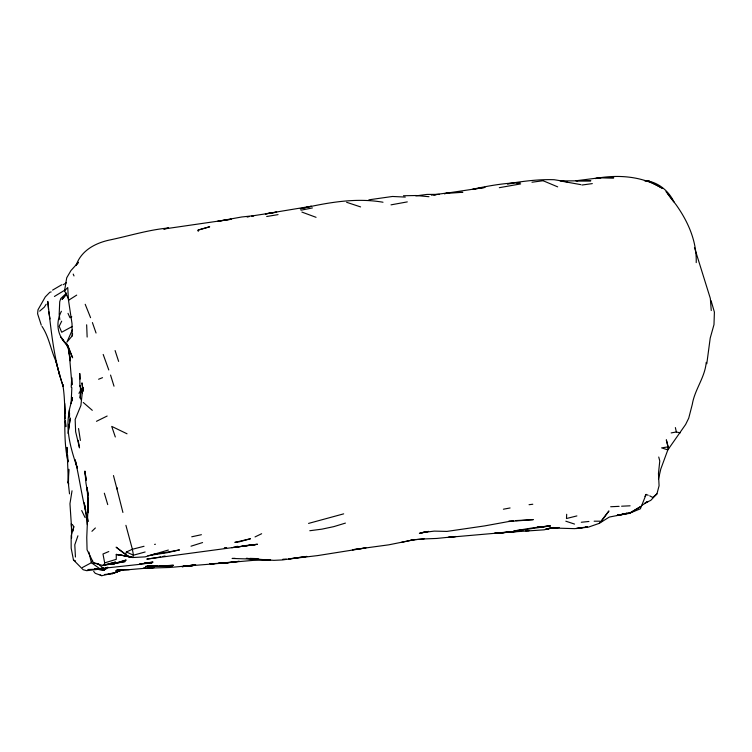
<?xml version="1.0" encoding="UTF-8"?>
<svg xmlns="http://www.w3.org/2000/svg" width="752" height="752" viewBox="0 0 752 752"><rect width="100%" height="100%" fill="white"/><g stroke="black" fill="none" stroke-linecap="round" stroke-linejoin="round"><path stroke-width="1.13" d="M88.275 512.77L88.313 499.901L87.138 487.7M69.494 416.505L69.551 413.233M88.454 521.409C82.363 501.236 79.975 480.246 75.144 459.81L77.296 468.092C71.055 449.367 64.963 429.824 69.607 409.962M68.77 484.081L68.197 481.816L68.423 483.386L68.752 469.276L68.197 481.816L69.513 493.857M72.324 400.891L72.474 397.432L69.109 410.733L69.203 417.492M566.688 514.283L566.482 518.513L576.897 515.919M71.214 387.195L71.731 377.654L71.976 384.836L69.043 351.184L70.397 360.81L68.357 348.966L65.744 342.903M81.489 400.205L80.135 397.883L80.539 385.767M71.854 387.609L71.111 403.589M706.795 363.742L710.226 338.033L713.986 324.62L714.4 312.118L711.063 300.621M80.135 397.883L80.831 392.459M122.914 512.45L116.974 489.026L117.152 487.7M68.498 430.106L70.312 417.999L68.009 433.415M72.023 490.783L69.964 503.727L71.534 527.396L71.421 523.486L71.6 538.065M68.911 299.766L64.559 290.798L66.712 277.817L70.97 270.523L78.481 262.251L76.131 265.287C81.413 250.049 96.106 242.642 110.976 239.728C130.162 235.63 148.999 229.727 168.627 227.969L164.096 228.975M72.925 531.232L73.799 526.673L72.333 524.417M72.483 329.536L66.909 342.141L72.192 335.909L72.624 333.794M658.489 479.015L660.801 468.994L667.832 449.893L685.627 424.485L688.719 418.187L692.319 404.256C694.754 389.414 704.981 377.495 706.222 362.351M644.774 503.135L650.753 500.381L656.928 493.914L659.081 485.745L658.461 473.516L659.777 460.995L658.743 457.019M61.401 311.253C54.915 323.689 57.801 336.915 67.868 345.892M87.1 487.681L88.313 507.036L88.191 511.557L88.313 499.901L86.762 537.511L87.063 549.815L93.474 562.891L102.516 565.391L103.964 565.401L104.669 562.872L102.986 553.998L108.786 551.545M73.799 526.673L71.149 535.781L71.167 548.17L73.461 559.949L83.171 569.734L86.687 570.674L98.897 569.264M144.036 546.281L132.38 549.261L126.374 551.996L125.556 554.619L116.109 547.174L128.338 556.273L132.69 557.533L145.117 556.875L168.354 550.032M132.69 557.533L133.452 555.192L132.38 549.261L125.913 525.328M77.926 535.8L74.796 544.796L75.435 557.016M648.205 495.267L646.118 494.421L640.394 508.803L629.133 513.428L617.101 515.44L627.093 513.193L616.659 515.543M61.702 321.16L59.173 326.312L61.702 332.243L72.38 326.406M644.943 496.414L646.118 494.421M46.154 304.25L44.321 307.145L39.649 311.14M92.628 560.766L91.387 562.703L82.382 567.534M601.102 521.728L608.951 510.946L599.278 523.354L588.449 527.124L576.248 528.534L587.5 526.823L585.235 527.18M78.894 393.296L81.113 390.297M66.496 294.07L62.031 299.409L66.336 294.286M64.559 290.798L67.746 287.527L68.423 299.747L72.013 323.567L72.192 335.909M91.923 531.307L95.372 527.97M66.524 293.083L60.771 298.563L59.728 301.712L59.182 314.251L59.831 319.713M656.928 493.914L652.774 497.439L649.719 495.85M63.149 284.754L66.373 282.818M68.517 300.302L76.704 295.104M54.407 296.457L64.634 290.253M599.278 523.354L609.299 517.056L619.874 515.007M52.584 290.122L61.702 284.764M641.371 505.635L647.998 501.575L645.94 502.374M71.778 316.855L69.992 317.739L68 313.358M96.482 421.308L107.16 416.025M255.031 536.928L261.64 533.723M87.796 569.518L100.289 569.067L103.644 568.202M104.603 574.5L112.405 573.691L122.679 569.602M112.405 573.691L122.905 569.527L113.665 573.062L101.811 575.684L95.241 573.315L93.652 571.341M98.587 379.234L102.535 377.683M123.187 569.555L113.665 573.062L109.162 573.691M191.017 546.196L202.579 542.559M104.669 562.872L116.259 559.338L116.269 554.421L130.387 556.753L116.269 554.421L129.523 556.593M345.422 523.101L333.832 526.626L321.95 529.145L309.796 530.724M209.573 226.7L197.898 230.215L198.274 231.221L198.34 229.952L209.648 226.869M103.964 565.401L115.611 562.073L102.516 565.391L114.633 563.68L126.186 560.043L113.214 563.784L109.839 564M145.136 551.987L133.452 555.192L126.374 551.996M308.555 523.411L343.673 513.851M51.174 291.917L49.829 292.265L45.289 296.899L37.995 309.786L37.6 313.772L41.285 325.165M300.33 208.765C327.261 202.673 355.423 197.447 383.012 202.232M424.739 532.04L419.39 533.347L428.574 531.41L421.054 532.801L434.252 531.109L446.961 531.41L484.655 525.902L508.615 521.54L533.3 519.641L515.919 520.572M553.801 527.528L544.147 529.822L494.647 533.177L520.694 530.987L508.014 532.463M300.396 208.802L311.366 206.236L265.409 213.841M238.581 541.534L250.491 538.742L238.816 541.957L234.85 542.371L237.651 541.741M247.145 217.065L249.297 216.576M163.757 229.022L231.184 219.246L217.713 221.295L241.693 216.99L253.922 215.664L251.723 216.134M553.848 527.481L545.444 529.323L554.102 527.519M448.747 192.841L462.677 192.362L448.747 192.841L485.012 187.408L473.788 189.1M401.211 542.427L412.735 539.936M618.52 515.336L630.383 512.779L640.789 506.463L629.133 513.428L630.383 512.779L617.101 515.44M191.732 536.787L201.404 534.71M120.057 569.725L115.846 570.618L129.429 569.574L117.002 569.612L129.617 569.602L154.245 567.516L147.674 567.976M431.366 195.144L450.11 192.55L444.582 193.678M444.413 193.725L446.585 193.283M472.623 189.222C488.264 185.97 504.047 182.915 520.074 182.792L516.643 183.093M151.284 554.844L156.82 553.735M300.941 210.212L312.409 207.928M157.516 557.505L160.768 556.856M162.93 556.433L165.102 556.001M595.34 178.525C617.514 174.314 642.058 176.062 661.647 187.962L662.644 188.244M391.002 204.854L407.302 201.893M503.408 509.207L510.091 507.967M535.471 527.443L513.851 530.931L526.043 529.474M527.067 529.286L550.248 525.949L537.539 527.237L550.248 525.949M548.847 528.374L546.723 528.75L559.187 527.49M550.972 527.989L553.096 527.613M520.657 183.911L499.328 187.68M595.528 178.572L601.092 177.575L613.792 177.82L599.682 177.707L601.092 177.575L576.765 180.668L590.865 180.771L560.108 180.922L580.817 184.635M671.169 432.917L676.368 431.977L680.203 432.879M252.531 215.852L276.689 212.149L265.484 213.925M511.228 531.871L448.286 537.36L455.853 536.496M154.574 544.392L155.438 544.241M523.251 529.831L509.856 532.115L496.95 533.224L504.15 532.679M266.687 216.51L278.052 214.63M147.909 555.672L167.658 552.607L179.493 549.919L159.603 553.528M115.112 563.192L125.18 561.547L113.214 563.784L108.899 563.915M96.97 569.17L103.626 568.089M105.844 567.732L108.062 567.365L105.816 567.694M156.444 557.664L146.809 559.103L257.485 544.241L233.186 547.465M507.45 183.808C522.875 181.241 538.479 179.192 554.139 179.719L567.384 181.862M368.847 199.825L392.497 196.469L405.3 197.08M582.969 527.528L574.829 528.647L549.919 527.932L558.031 527.537M231.804 547.691L256.112 544.504L242.445 545.877M97.939 568.832L94.564 569.311L106.953 568.521L101.153 568.709M100.195 568.503L102.441 568.183M227.16 562.881L239.324 561.321L218.146 563.455L253.114 560.381L270.165 559.855M433.838 195.153L436.094 194.843M531.965 182.228L542.897 180.753M581.935 185.03L592.313 183.61M144.027 563.248L153.051 562.045L141.066 564.207L101.567 568.493M415.818 195.887L426.873 194.43L439.469 194.373M575.91 180.818L578.166 180.527L576.765 180.668M529.051 504.705L532.801 504.244M154.066 554.205L157.384 553.801M455.778 536.524L436.79 538.441L423.517 538.968M224.453 548.133L226.672 547.87L224.34 548.086M235.724 546.563L237.961 546.337M581.296 522.255L588.929 521.474M411.203 539.992L423.865 538.911L411.203 539.992L414.211 539.71L388.822 544.824L352.406 549.759L365.942 547.926L317.701 555.587L288.58 559.027M228.552 562.684L189.307 565.824M536.561 527.246L547.118 526.278M182.924 566.303L194.345 565.269L169.745 567.478L143.294 568.277L145.484 568.127M507.497 183.883L513.221 183.394M161.097 566.2L147.636 566.106L161.097 566.2L173.439 565.26L165.355 565.683M182.886 566.35L193.001 565.636L189.128 565.805M508.907 521.061L513.578 520.741M218.061 563.445L225.722 562.919L210.212 563.793M289.21 558.821L306.778 556.433L282.564 559.939L273.822 560.343L246.355 558.379L258.585 559.281L232.095 558.463L235.169 558.36M108.88 564.056L114.633 563.68L109.707 563.887M139.515 563.84L151.932 563.173L144.337 563.088M161.896 565.861L159.584 565.983L172.255 566.143L159.697 565.871M109.566 563.85L111.757 563.737M610.68 506.745L619.103 506.35M621.603 506.209L630.101 505.814M131.44 556.649L128.131 556.79L131.262 556.668M157.478 565.899L145.644 566.397L157.544 565.889M282.912 559.234L286.315 559.112M109.303 563.897L111.23 563.84M403.467 195.755L416.016 195.52L428.978 196.704M525.629 530.837L528.985 530.79M210.4 563.699L214.771 563.68M594.136 521.192L599.861 521.192M249.833 558.379L255.473 558.557M99.123 568.897L105.694 569.151L95.325 569.01L104.556 570.213L94.733 569.01M644.389 180.518C657.276 181.542 668.425 190.294 673.895 201.865L665.999 191.6M209.855 563.586L213.371 563.84M257.146 559.309L270.588 560.353M644.511 180.668L649.869 181.646L648.149 180.696L661.647 187.962M93.474 562.891L98.728 563.878M346.625 202.297L360.593 206.913M565.814 521.192L574.537 524.078M301.909 212.083L316.056 217.319M543.282 180.809L557.683 186.863M100.157 574.96L101.811 575.684M127.032 433.791L111.719 426.393L115.319 436.987M73.461 559.949L75.538 560.992M102.31 567.346L97.863 563.737M100.289 569.067L91.387 562.703L88.886 552.109M83.265 402.48L92.299 410.329M63.619 340.412L60.893 337.122L68.282 346.578L72.615 357.811L67.022 344.51M668.03 194.223L676.095 204.76C688.193 221.793 696.822 241.336 696.22 262.627M66.712 343.673L68.282 346.578M56.588 362.671C50.939 350.902 49.35 337.441 42.009 326.406M81.695 510.542L85.032 517.489M73.207 274.085L74.006 275.937M85.202 304.287L90.578 317.692M103.193 354.455L108.786 369.965M79.928 385.804L82.457 393.014L79.928 385.804L79.75 373.462L80.107 379.055M92.411 322.58L96.049 333.023M694.453 247.483L710.33 298.412L711.251 310.557M115.094 350.554L118.628 361.402M48.466 309.194L47.78 301.411C51.089 329.968 53.683 359.08 63.177 386.425L62.745 384.404C67.135 410.094 62.049 436.386 68.094 461.869L67.586 455.176M110.553 375.069L114.013 386.208M58.938 372.766L63.177 386.425M104.34 493.199L107.724 504.592M113.467 475.565L116.974 489.026M50.017 318.895L48.664 311.413M675.362 427.587L676.368 431.977M84.233 502.731L85.653 510.241L85.032 505.964M78.18 440.362L79.515 447.891L75.632 431.733L75.162 419.466L80.887 405.525L82.852 387.365L83.068 389.47M78.546 428.546L80.389 440.437M87.298 524.595L84.844 506.105M83.068 390.438L81.968 382.853L83.162 391.491M87.185 487.625L88.134 495.145L85.991 483.329L84.92 471.222L86.16 480.049M84.92 471.222L86.151 479.992M65.057 418.892L64.569 403.251L64.945 413.139M65.264 421.092L65.781 426.591M67.332 451.83L66.994 447.365L68.423 483.386M65.443 420.97L65.809 426.572M86.649 324.798L87.147 337.056M667.964 446.895L667.832 449.893L661.61 447.882L667.964 446.895L668.613 448.399L666.319 439.807L667.964 446.895M195.605 564.639L182.144 566.717L195.605 564.639M59.643 374.985L55.892 361.195L59.643 374.985"/></g></svg>
